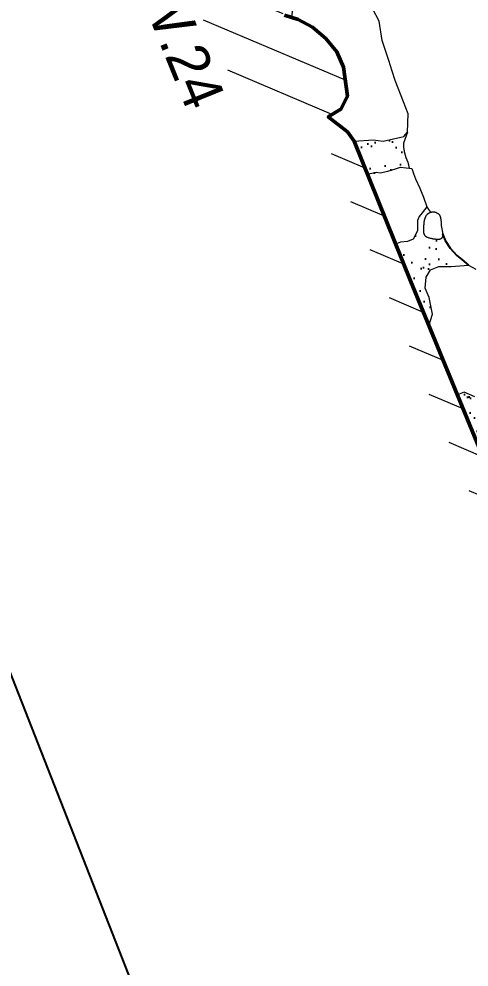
# Model space of a CAD drawing. Header units: millimetres. Extents: x -3113 to 15022, y -19591 to 4665.
# Drawn here: x 8141 to 9010, y -15980 to -14151 of the extents above; entities that cross this region are included whole.
import ezdxf

# ---------------------------------------------------------------- set-up
doc = ezdxf.new("R2010")
doc.units = ezdxf.units.MM
doc.header["$XCLIPFRAME"] = 2
for name, color, linetype, lineweight in [('0A-anno', 6, 'Continuous', 13), ('0A-cutline', 7, 'Continuous', 50), ('0A-detail', 7, 'Continuous', 18), ('0A-hatch', 7, 'Continuous', 25), ('0T-hatch', 7, 'Continuous', 9)]:
    doc.layers.add(name, color=color, linetype=linetype, lineweight=lineweight)
doc.styles.add('Annotative', font='Akzidenz-grotesk-roman.ttf')
picture_1 = doc.add_image_def('image3.png', size_in_pixel=(1920, 1080))
picture_2 = doc.add_image_def('image9.png', size_in_pixel=(1920, 1080))
pattern_1 = [(59.0944, (6524.294, -9249.17), (-19.4998, 44.91738), [0, -38.608, 0, -43.18, 0, -41.275]), (29.0944, (6524.294, -9249.17), (15.4156, 83.19527), [0, -20.828, 0, -34.798, 0, -13.335]), (349.0944, (6495.245, -9260.67), (73.49455, 29.24485), [0, -12.7, 0, -45.72, 0, -59.69]), (339.0944, (6495.245, -9260.67), (62.79185, 48.8297), [0, -6.35, 0, -29.972, 0, -34.29])]

msp = doc.modelspace()

# ---------------------------------------------------------------- hatches: boundary and pattern name
at = {"layer": '0A-hatch'}
h = msp.add_hatch(dxfattribs=at)
h.set_pattern_fill('AR-SAND', color=256, angle=90.1763)
h.set_pattern_definition(pattern_1)
h.paths.add_polyline_path([(8825, -14384.2), (8787.8, -14386.4), (8813.4, -14450), (8831.4, -14446.7), (8838.4, -14447.9), (8853.1, -14444.3), (8867.6, -14440.3), (8877.5, -14436.6), (8894.1, -14438.7), (8891.5, -14427), (8888.1, -14418.1), (8884.7, -14406.6), (8883.5, -14397.9), (8883.2, -14390.6), (8890.8, -14369.4), (8884, -14377.6), (8843.9, -14386.8)])
h.paths.add_polyline_path([(9033.7, -14988.7), (9042.4, -14967.9), (9046.6, -14962.5), (9059, -14953.9), (9066.6, -14951.1), (9080.5, -14948.4), (9094.3, -14947.2), (9124.6, -14943.1), (9143.3, -14938.3), (9166.8, -14930.5), (9175.9, -14928.9), (9169.1, -14921.8), (9153.9, -14906.4), (9138.8, -14882.4), (9129.5, -14872.5), (9128, -14880.6), (9112.2, -14888.4), (9080.6, -14895), (9066.4, -14903.8), (9044.9, -14898.3), (9021, -14880.1), (9000.5, -14870.7), (8987.3, -14876.2)])
h.paths.add_polyline_path([(9190.9, -15250.3), (9175.1, -15251.9), (9161, -15257.5), (9146.9, -15255.3), (9144.8, -15253.8), (9190.7, -15359.1), (9197.3, -15349.7), (9201.5, -15344.8), (9205.7, -15341.3), (9214.5, -15335.6), (9217.3, -15332.7), (9221.6, -15327.1), (9227, -15322.6), (9235.4, -15321.4), (9239.6, -15322.7), (9244.2, -15326.2), (9247.4, -15331.6), (9251.5, -15346.1), (9256, -15369.9), (9258.5, -15377.2), (9264.7, -15389.6), (9273, -15403.6), (9287.4, -15438.3), (9295.9, -15468.8), (9317.6, -15540.4), (9328.8, -15570), (9331.3, -15580.5), (9333.1, -15596.5), (9334.8, -15610.1), (9338.7, -15623.2), (9345.4, -15637.4), (9347.3, -15643.6), (9347.3, -15647), (9343.3, -15653.8), (9337.8, -15657.9), (9323.1, -15665.1), (9347.9, -15724.2), (9353.1, -15722.5), (9360.2, -15719.1), (9362.3, -15717.5), (9366.2, -15713.8), (9369.7, -15709.7), (9375, -15704.4), (9377.5, -15702.7), (9382.4, -15700.7), (9387.7, -15699.3), (9393.1, -15698.5), (9398.4, -15698.6), (9402.5, -15699.4), (9408.4, -15702.4), (9410.3, -15704.4), (9413.7, -15711.4), (9415.1, -15716.5), (9416.8, -15721.8), (9418.3, -15726.8), (9418.9, -15729.7), (9419.6, -15737.4), (9420.5, -15743.1), (9422.2, -15747.5), (9424.8, -15752.2), (9427.1, -15756), (9430.1, -15761.6), (9432.4, -15766.4), (9434.5, -15771.2), (9435.7, -15774), (9438.6, -15781.1), (9440.6, -15786), (9442.6, -15790.9), (9444.8, -15795.7), (9446.2, -15798.6), (9449.7, -15805.3), (9452.2, -15810), (9454.8, -15814.7), (9457.4, -15819.4), (9459.7, -15824.2), (9461.9, -15829), (9463, -15831.7), (9465.3, -15838.7), (9466.6, -15843.8), (9467.9, -15848.9), (9470, -15857), (9470.8, -15859.7), (9472.1, -15865.2), (9472.6, -15870.5), (9471.9, -15874.7), (9468.6, -15879.6), (9464.5, -15883.3), (9462, -15885.2), (9455.6, -15889.6), (9451, -15892.2), (9447.7, -15893.8), (9441.1, -15896.2), (9435.1, -15897.3), (9430.6, -15897.4), (9425.3, -15896.8), (9420, -15895.9), (9427.3, -15913.2), (9501.6, -15886.3), (9497.9, -15867.3), (9496.7, -15857.7), (9496.1, -15850.3), (9495.9, -15838.4), (9495.5, -15828.7), (9494.9, -15825), (9493.7, -15819.3), (9492.3, -15814.7), (9490.6, -15810.2), (9485.9, -15798.3), (9476.8, -15773.8), (9473.3, -15764.8), (9469, -15755.6), (9464.6, -15747.8), (9459.4, -15739.6), (9454.2, -15731.5), (9450.1, -15724.8), (9444.6, -15714.5), (9440.8, -15705.6), (9439.2, -15701), (9438, -15696.5), (9435, -15682.8), (9434, -15677.4), (9433.3, -15672.4), (9433.1, -15667.6), (9433.6, -15662.8), (9434.2, -15660.3), (9434.9, -15658.3), (9438.6, -15649.4), (9439.3, -15647), (9439.6, -15644.1), (9439.5, -15641.9), (9439.1, -15639.2), (9438, -15633.9), (9437.6, -15631.3), (9437.5, -15629), (9437.8, -15627), (9438.7, -15625.3), (9440.4, -15624), (9442.6, -15623.1), (9445.1, -15622.5), (9447.8, -15622.3), (9450.1, -15622.3), (9453.1, -15622.6), (9458, -15623.6), (9462.5, -15624.8), (9467.6, -15625.7), (9469.5, -15625.7), (9471.8, -15625.6), (9476.7, -15624.8), (9483.3, -15622.4), (9485.8, -15621.1), (9489.9, -15618.6), (9496.9, -15614.1), (9502.3, -15611.2), (9506.9, -15609.4), (9508.7, -15608.9), (9501.5, -15603.9), (9491.1, -15597.8), (9476.9, -15588), (9465.7, -15576.7), (9463.6, -15578.6), (9458.1, -15581.8), (9452.5, -15584), (9440.8, -15587.8), (9435.7, -15589.9), (9430.6, -15592.7), (9420.5, -15598.9), (9415.3, -15601.4), (9410.7, -15602.8), (9403.9, -15603.2), (9398.8, -15602.3), (9392.7, -15599.9), (9386.7, -15596.1), (9383.2, -15593.2), (9379, -15589.3), (9371.4, -15580.5), (9364.3, -15571.1), (9360.8, -15558.5), (9357.1, -15549.1), (9353.5, -15540.1), (9349.7, -15527.1), (9345.5, -15512.4), (9342.7, -15505), (9337.8, -15494.6), (9332.3, -15484.4), (9320.6, -15464.2), (9317.7, -15458.7), (9310.3, -15443.2), (9306, -15432.4), (9302.1, -15421.4), (9299, -15411.7), (9295.8, -15399.3), (9294.4, -15390.7), (9294.1, -15381.4), (9295.1, -15375.6), (9297.4, -15370.4), (9301.2, -15366.2), (9307.5, -15360.6), (9313.1, -15353.6), (9316.1, -15348.6), (9320.2, -15340.8), (9323.6, -15332.4), (9323.7, -15329.1), (9323.2, -15326.7), (9321.3, -15321.1), (9320.9, -15318.5), (9321.6, -15315.8), (9323, -15313.4), (9325.1, -15311.2), (9331.1, -15307.1), (9336.2, -15304.6), (9338.3, -15303.8), (9325.7, -15297.8), (9316.7, -15294.3), (9302.5, -15281.8), (9288.8, -15269.7), (9289.3, -15274.5), (9287.4, -15276.2), (9280.2, -15278.1), (9276.4, -15277.2), (9272.4, -15273.8), (9263.3, -15259.1), (9258.8, -15254.3), (9244.8, -15247.7), (9238.2, -15246.6), (9219.9, -15247)])
h = msp.add_hatch(dxfattribs=at)
h.set_pattern_fill('AR-SAND', color=256, angle=90.1763)
h.set_pattern_definition(pattern_1)
h.paths.add_polyline_path([(8902.1, -14575.7), (8891.1, -14580.1), (8877.6, -14581.4), (8868, -14585.2), (8896.5, -14656), (8932.3, -14742.9), (8939, -14720.2), (8932.6, -14688.2), (8925.4, -14670), (8927.2, -14648.9), (8935.5, -14634.7), (8951.8, -14628.2), (8975.1, -14628.5), (9009, -14626), (8995.7, -14614.9), (8986.5, -14607.4), (8973.6, -14593.2), (8963.5, -14578.5), (8958.8, -14565.6), (8958.9, -14566.5), (8958.8, -14567.6), (8958.8, -14568.7), (8958.6, -14569.8), (8958.4, -14570.7), (8958.2, -14571.6), (8957.7, -14572.6), (8957.1, -14573.6), (8956.4, -14574.5), (8955.5, -14575.2), (8954.6, -14575.7), (8953.5, -14576), (8952.4, -14576.2), (8951.2, -14576.3), (8950.4, -14576.3), (8949.5, -14576.3), (8948.6, -14576.3), (8947.7, -14576.3), (8946.8, -14576.2), (8945.9, -14576.1), (8944.9, -14576), (8943.9, -14575.9), (8942.9, -14575.8), (8941.9, -14575.6), (8940.8, -14575.4), (8939.7, -14575.2), (8938.6, -14575), (8937.5, -14574.7), (8936.4, -14574.4), (8935.2, -14574.1), (8934, -14573.8), (8932.9, -14573.5), (8930.2, -14572.7), (8929.1, -14572.3), (8928, -14571.8), (8927.1, -14571.3), (8926.3, -14570.6), (8925.5, -14569.8), (8924.9, -14569), (8924.4, -14568.2), (8924, -14567.4), (8923.5, -14566.4), (8923.1, -14565.3), (8922.7, -14564.1), (8922.4, -14563), (8922.4, -14562.1), (8922.4, -14561.3), (8922.5, -14560.4), (8922.5, -14559.6), (8922.5, -14558.8), (8922.5, -14558), (8922.5, -14557.3), (8922.6, -14556.1), (8922.6, -14554.8), (8922.6, -14553.5), (8922.7, -14552.3), (8922.7, -14551.1), (8922.7, -14550), (8922.8, -14548.7), (8922.9, -14547.3), (8923, -14546), (8923.1, -14544.3), (8923.3, -14542.8), (8923.5, -14541.3), (8923.8, -14539.8), (8924.1, -14538.4), (8924.5, -14537.1), (8924.9, -14535.8), (8925.3, -14534.6), (8925.7, -14533.4), (8926.2, -14532.3), (8926.7, -14531.3), (8927.2, -14530.4), (8927.7, -14529.5), (8928.3, -14528.7), (8928.9, -14528), (8929.6, -14527.3), (8930.3, -14526.6), (8931.1, -14526), (8931.9, -14525.5), (8932.8, -14524.9), (8933.8, -14524.5), (8935.2, -14523.9), (8931.4, -14518.6), (8928.6, -14513.1), (8919.2, -14525), (8913.5, -14532), (8910.4, -14539.4), (8910.2, -14559.4)])
at = {"layer": '0T-hatch'}
h = msp.add_hatch(dxfattribs=at)
h.set_pattern_fill('JIS_WOOD', color=256, scale=100)
h.set_pattern_definition([(337.0514, (-93.86, -1530.97), (27.57044, 65.1143), [])])
h.paths.add_polyline_path([(8140.6, -12811), (8120.3, -12759.7), (8096.1, -12732.2), (8047.2, -12668.5), (8036.3, -12637.2), (8022.3, -12598.2), (8000.9, -12559.2), (7981.8, -12544.6), (7955.2, -12544.7), (7930.3, -12545.7), (7884.6, -12430.2), (7838.1, -12448.6), (7896.9, -12597), (7822.5, -13299.6), (7824.2, -13320.3), (7829.1, -13338.1), (7834.9, -13352.8), (7843.5, -13371), (7853.9, -13394.5), (7861.4, -13413.3), (7882.7, -13472.9), (7890.5, -13494.4), (7899.6, -13516.8), (7910.3, -13539.5), (7919.3, -13555.7), (7934.5, -13579.5), (7940.1, -13589.9), (7945.4, -13606.9), (7956.9, -13659.6), (7961.6, -13674.9), (7978, -13716.6), (7986.9, -13738.3), (7998.9, -13766.4), (8007.1, -13783.3), (8348.5, -14078.5), (8440.4, -14037.3), (8545.5, -14253.4), (8738.7, -14403.7), (8743.7, -14410.7), (8850.2, -14674.9), (9065.1, -15196.2), (9249.6, -15619.2), (9399.6, -15976.4), (9844.2, -16514.4), (9882.5, -16611.1), (9929, -16592.7), (9893.4, -16502.8), (9891, -16475.4), (9894.6, -16448.5), (9875, -16401.4), (9854.1, -16351.1), (9840.4, -16307), (9829.4, -16274.5), (9824.2, -16230.2), (9808.3, -16190.2), (9784.6, -16168.4), (9754.9, -16114.9), (9747.2, -16049.9), (9729.6, -16020), (9710.1, -15999.3), (9688.3, -15977.7), (9656.7, -15919.3), (9629.7, -15844.4), (9608.8, -15839.4), (9569.9, -15855.8), (9510, -15883.3), (9427.3, -15913.2), (9295.6, -15599.5), (9144.8, -15253.8), (9142.4, -15252.1), (9143.8, -15251.5), (9111.2, -15176.7), (8896.5, -14656), (8787.8, -14386.4), (8775.2, -14368.8), (8738.2, -14339.9), (8762.4, -14324.7), (8775.2, -14299.7), (8767.4, -14244.2), (8754.7, -14214.3), (8733.2, -14188.7), (8707.5, -14166.8), (8680, -14152.2), (8653.9, -14143.6), (8628, -14123.6), (8605.8, -14093.6), (8585.6, -14076.1), (8555.4, -14073.8), (8528, -14067.3), (8505.1, -14040.4), (8487.5, -14029.4), (8467.1, -14023.3), (8419.3, -13988.3), (8387.2, -13962.3), (8361.7, -13933.6), (8324.5, -13920.9), (8308.1, -13896.2), (8302.2, -13869.3), (8293.9, -13850.8), (8278.2, -13837.2), (8255.7, -13832.8), (8215.7, -13839.2), (8187.8, -13851.3), (8184.3, -13851.4), (8178.4, -13852.6), (8168.5, -13853.3), (8162.1, -13853.6), (8155.8, -13852.5), (8150.6, -13850.1), (8146.3, -13846.7), (8139.3, -13838.2), (8132.8, -13829.1), (8129.2, -13825.2), (8125, -13821.9), (8115.4, -13816.9), (8095.6, -13809.1), (8085.3, -13803), (8076.9, -13796.1), (8069.4, -13788), (8062.7, -13779.1), (8051.2, -13759.6), (8044.4, -13745.6), (8033, -13719.1), (8024.5, -13698), (8008.8, -13658.4), (8005.3, -13646.9), (7993.8, -13594.1), (7987.3, -13573.5), (7984.5, -13567), (7977.6, -13554.2), (7962.3, -13530.1), (7954.8, -13516.6), (7945.4, -13496.8), (7937.2, -13476.5), (7929.7, -13455.9), (7908.1, -13395.6), (7900, -13375.2), (7889, -13350.2), (7880.8, -13332.9), (7876.6, -13322.2), (7873.7, -13311.5), (7872.8, -13301.1), (7873.9, -13293.1), (7879.1, -13281.3), (7885.1, -13271.7), (8281.1, -13116.1), (8273.9, -13061.6), (8249.3, -13011.5), (8214.3, -12965.6), (8174.3, -12907.4)])
h.paths.add_polyline_path([(9537.7, -16143.8), (9796.9, -16458.5), (9804.4, -16451.6), (9659.7, -16094.3)], flags=17)
h.paths.add_polyline_path([(7686.3, -12772), (7831, -13129.3), (8030.2, -13048.7), (7885.5, -12691.3)])

# ---------------------------------------------------------------- linework, layer by layer
at = {"layer": '0A-cutline'}
msp.add_lwpolyline([(8653.9, -14143.6), (8680, -14152.2), (8707.5, -14166.8), (8733.2, -14188.7), (8754.7, -14214.3), (8767.4, -14244.2), (8775.2, -14299.7), (8762.4, -14324.7), (8738.2, -14339.9), (8775.2, -14368.8), (8787.8, -14386.4), (8896.5, -14656), (9111.2, -15176.7)], dxfattribs=at)
at = {"layer": '0A-detail'}
for points in [[(8787.8, -14386.4), (8825, -14384.2), (8843.9, -14386.8), (8884, -14377.6), (8890.8, -14369.3), (8892, -14334.1), (8883.3, -14310.6), (8867.2, -14269.9), (8861.7, -14251.4), (8855.1, -14230.9), (8842.1, -14192.3), (8836.4, -14155.3), (8823.9, -14132.2), (8800.2, -14114.7), (8776.4, -14108.4), (8755, -14106.9), (8722.7, -14106.1), (8698.9, -14105.4), (8670, -14125.9), (8666.9, -14147.9)], [(8890.8, -14369.5), (8883.2, -14390.6), (8883.5, -14397.9), (8884.7, -14406.6), (8888.1, -14418.1), (8891.5, -14427), (8894.1, -14438.7)], [(8813.4, -14450), (8831.4, -14446.7), (8838.4, -14447.9), (8853.1, -14444.3), (8867.6, -14440.3), (8877.5, -14436.6), (8899.2, -14439.4), (8902.7, -14449), (8906.2, -14459.2), (8914.7, -14477.1), (8917.2, -14483.8), (8921.6, -14494.7), (8928.6, -14513.1), (8919.2, -14525), (8913.5, -14532), (8910.4, -14539.4), (8910.2, -14559.4), (8902.1, -14575.7), (8891.1, -14580.1), (8877.6, -14581.4), (8868, -14585.2)], [(8928.6, -14513.1), (8931.4, -14518.6), (8935.2, -14523.9)], [(8932.3, -14742.9), (8939, -14720.2), (8932.6, -14688.2), (8925.4, -14670), (8927.2, -14648.9), (8935.5, -14634.7), (8951.8, -14628.2), (8975.1, -14628.5), (9009, -14626), (9022.9, -14633.5)], [(9021, -14880.1), (9000.5, -14870.7), (8987.3, -14876.2)]]:
    msp.add_lwpolyline(points, dxfattribs=at)
msp.add_lwpolyline([(8922.4, -14563), (8922.4, -14562.1), (8922.4, -14561.3), (8922.5, -14560.4), (8922.5, -14559.6), (8922.5, -14558.8), (8922.5, -14558), (8922.5, -14557.3), (8922.5, -14556.5), (8922.6, -14555.8), (8922.6, -14555.1), (8922.6, -14554.5), (8922.6, -14553.8), (8922.6, -14553.2), (8922.7, -14552.6), (8922.7, -14552), (8922.7, -14551.4), (8922.7, -14550.9), (8922.7, -14550.3), (8922.8, -14549.8), (8922.8, -14549.3), (8922.8, -14548.8), (8922.8, -14548.3), (8922.9, -14547.3), (8922.9, -14546.4), (8923, -14545.6), (8923.1, -14544.8), (8923.2, -14544), (8923.3, -14543.2), (8923.4, -14542.4), (8923.5, -14541.6), (8923.6, -14540.9), (8923.8, -14540.2), (8923.9, -14539.4), (8924.1, -14538.7), (8924.2, -14538.1), (8924.4, -14537.4), (8924.6, -14536.7), (8924.8, -14536.1), (8925, -14535.5), (8925.2, -14534.9), (8925.4, -14534.3), (8925.6, -14533.7), (8925.8, -14533.1), (8926.1, -14532.6), (8926.3, -14532.1), (8926.5, -14531.6), (8926.8, -14531.1), (8927, -14530.6), (8927.3, -14530.2), (8927.6, -14529.7), (8927.9, -14529.3), (8928.1, -14528.9), (8928.4, -14528.5), (8928.8, -14528.2), (8929.1, -14527.8), (8929.4, -14527.4), (8929.8, -14527.1), (8930.1, -14526.8), (8930.5, -14526.5), (8930.9, -14526.2), (8931.3, -14525.9), (8931.7, -14525.6), (8932.1, -14525.3), (8932.6, -14525.1), (8933.1, -14524.8), (8933.6, -14524.6), (8934, -14524.4), (8934.6, -14524.1), (8935.1, -14523.9), (8935.6, -14523.8), (8936.1, -14523.6), (8936.6, -14523.4), (8937.2, -14523.3), (8937.7, -14523.2), (8938.2, -14523.1), (8938.7, -14523), (8939.2, -14522.9), (8939.7, -14522.9), (8940.2, -14522.8), (8940.7, -14522.8), (8941.2, -14522.9), (8941.6, -14522.9), (8942.1, -14523), (8942.5, -14523), (8943, -14523.1), (8943.4, -14523.2), (8943.8, -14523.3), (8944.2, -14523.5), (8944.6, -14523.6), (8945.4, -14523.9), (8946.1, -14524.2), (8946.9, -14524.6), (8948.3, -14525.3), (8949, -14525.7), (8949.7, -14526.1), (8950.1, -14526.3), (8950.4, -14526.5), (8950.7, -14526.8), (8951, -14527.1), (8951.3, -14527.3), (8951.6, -14527.6), (8951.9, -14528), (8952.2, -14528.3), (8952.5, -14528.7), (8952.7, -14529.1), (8953, -14529.5), (8953.2, -14529.9), (8953.4, -14530.4), (8953.6, -14530.9), (8953.8, -14531.4), (8954, -14531.9), (8954.2, -14532.5), (8954.4, -14533.1), (8954.5, -14533.7), (8954.7, -14534.3), (8954.8, -14534.9), (8955, -14535.5), (8955.2, -14536.8), (8955.4, -14538), (8955.5, -14539.3), (8955.6, -14540.6), (8955.7, -14541.8), (8955.8, -14543), (8955.8, -14544.3), (8955.9, -14545.5), (8955.9, -14546.6), (8956, -14547.8), (8956.1, -14548.9), (8956.2, -14550), (8956.4, -14551.1), (8956.6, -14552.2), (8956.8, -14553.2), (8957, -14554.3), (8957.3, -14555.4), (8957.5, -14556.5), (8957.8, -14557.6), (8958, -14558.8), (8958.2, -14560), (8958.4, -14561.2), (8958.6, -14562.5), (8958.7, -14563.7), (8958.8, -14565), (8958.8, -14565.6), (8958.9, -14566.2), (8958.9, -14566.8), (8958.9, -14567.3), (8958.8, -14567.9), (8958.8, -14568.5), (8958.7, -14569), (8958.7, -14569.5), (8958.6, -14570), (8958.5, -14570.5), (8958.4, -14570.9), (8958.2, -14571.4), (8958.1, -14571.8), (8957.9, -14572.2), (8957.7, -14572.6), (8957.5, -14572.9), (8957.3, -14573.3), (8957.1, -14573.6), (8956.9, -14573.9), (8956.6, -14574.2), (8956.4, -14574.5), (8956.1, -14574.7), (8955.8, -14574.9), (8955.5, -14575.2), (8955.2, -14575.3), (8954.9, -14575.5), (8954.6, -14575.7), (8954.2, -14575.8), (8953.9, -14575.9), (8953.5, -14576), (8953.2, -14576.1), (8952.8, -14576.2), (8952.4, -14576.2), (8952, -14576.3), (8951.2, -14576.3), (8950.4, -14576.3), (8949.5, -14576.3), (8948.6, -14576.3), (8947.7, -14576.3), (8946.8, -14576.2), (8945.9, -14576.1), (8944.9, -14576), (8943.9, -14575.9), (8942.9, -14575.8), (8941.9, -14575.6), (8940.8, -14575.4), (8939.7, -14575.2), (8938.6, -14575), (8937.5, -14574.7), (8936.4, -14574.4), (8935.2, -14574.1), (8934, -14573.8), (8932.9, -14573.5), (8930.5, -14572.8), (8930, -14572.6), (8929.4, -14572.4), (8928.8, -14572.2), (8928.2, -14572), (8927.7, -14571.6), (8927.4, -14571.5), (8927.1, -14571.3), (8926.9, -14571.1), (8926.6, -14570.9), (8926.3, -14570.6), (8926.1, -14570.4), (8925.8, -14570.1), (8925.6, -14569.8), (8925.3, -14569.5), (8925.1, -14569.2), (8924.8, -14568.8), (8924.6, -14568.4), (8924.3, -14568), (8924.1, -14567.6), (8923.9, -14567.1), (8923.6, -14566.6), (8923.4, -14566.1), (8923.2, -14565.6), (8923, -14565), (8922.8, -14564.4), (8922.6, -14563.7), (8922.4, -14563)], close=True, dxfattribs=at)
at = {"layer": '0A-hatch'}
msp.add_lwpolyline([(8958.8, -14565.6), (8963.5, -14578.5), (8973.6, -14593.2), (8986.5, -14607.4), (8995.7, -14614.9), (9009, -14626)], dxfattribs=at)

# ---------------------------------------------------------------- texts
at = {"layer": '0A-anno', "insert": (8446.9, -14070), "char_height": 80, "width": 857188.759, "attachment_point": 1, "rotation": 292.0514, "style": 'Annotative'}
msp.add_mtext('W.24', dxfattribs=at)

# ---------------------------------------------------------------- pictures from other files: only their frames are drawn
image = msp.add_image(picture_1, insert=(6501, -12974.8), size_in_units=(4940.8, 2779.2), rotation=-68.5657)
image.dxf.flags = 7
image = msp.add_image(picture_2, insert=(5666.1, -13229.2), size_in_units=(4950.1, 2784.4), rotation=-68.5819)
image.set_boundary_path([(179.33, 501.27), (1663.32, 501.27), (1919.5, 477.245), (1919.5, 621.88), (969.08, 667.9), (640.28, 816.91), (370.06, 825.7), (74.14, 670.11), (153.05, 606.56), (179.33, 501.27)])
image.dxf.flags = 15

doc.saveas('drawing.dxf')
